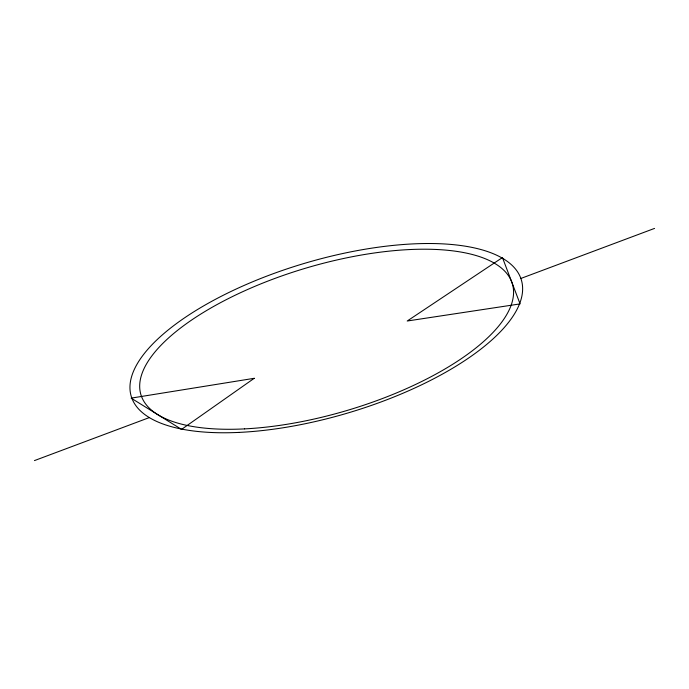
<?xml version="1.0" encoding="UTF-8"?>
<svg xmlns="http://www.w3.org/2000/svg" width="689" height="689" viewBox="0 0 689 689"><rect width="100%" height="100%" fill="white"/><g stroke="black" fill="none" stroke-linecap="round" stroke-linejoin="round"><path stroke-width="1.03" d="M34.45 460.596L149.341 417.577M520.867 278.459L654.55 228.403M254.224 378.304L181.56 429.393L131.125 398.13L254.224 378.304M502.445 257.557L407.216 321.014L520.074 303.901L502.445 257.557M238.859 432.416A203.556 77.9 -16.6 0 0 522.253 283.911A203.556 77.9 -16.6 0 0 217.767 298.096A203.556 77.9 -16.6 0 0 238.859 432.416M244.621 428.885A193.824 74.093 -16.6 0 0 513.124 287.046A193.824 74.093 -16.6 0 0 222.134 301.808A193.824 74.093 -16.6 0 0 244.621 428.885"/></g></svg>
